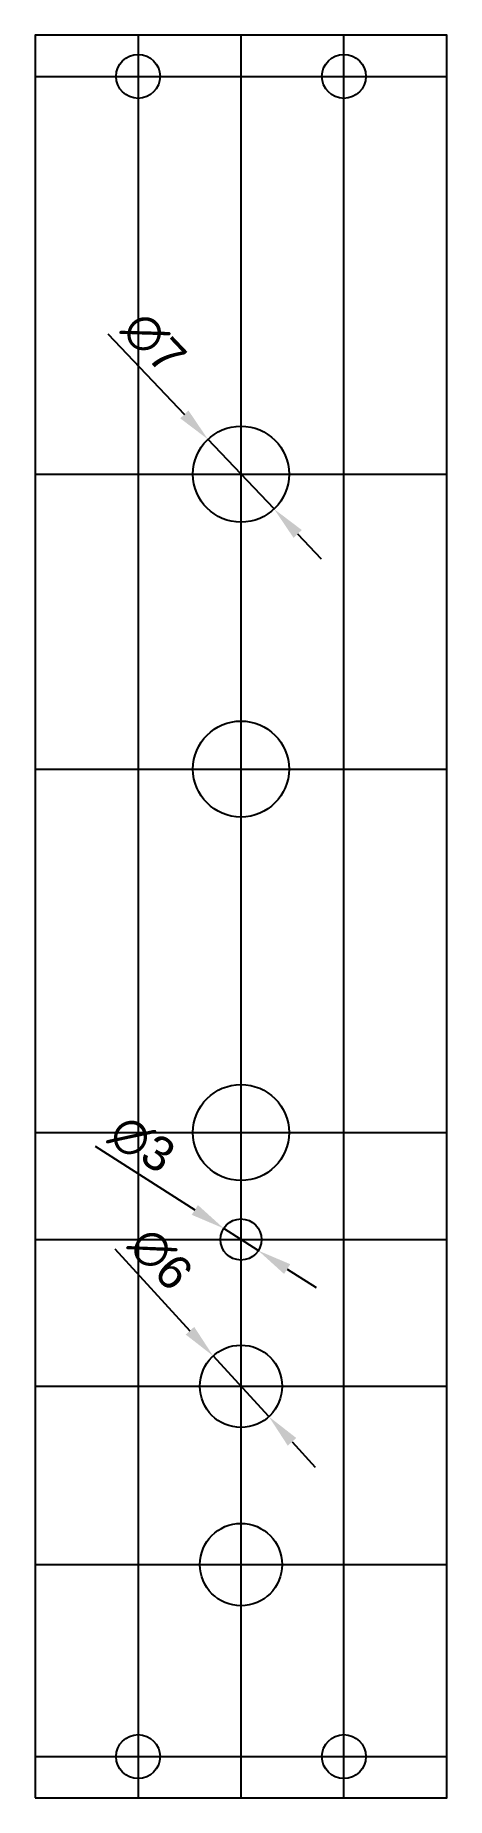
# Model space of a CAD drawing. Header units: millimetres. Extents: x 0 to 30, y 0 to 128.
import ezdxf

# ---------------------------------------------------------------- set-up
doc = ezdxf.new("R2010")
doc.units = ezdxf.units.MM
for name, color, linetype in [('01 Cuts', 7, 'Continuous'), ('04 Ano', 3, 'Continuous'), ('05 Hole', 6, 'Continuous'), ('10 Guide', 252, 'Continuous')]:
    doc.layers.add(name, color=color, linetype=linetype)
doc.styles.get("Standard").update_dxf_attribs({"font": 'arial.ttf'})
doc.dimstyles.new('ISO-25', dxfattribs={"dimtxt": 2.5, "dimasz": 2.5, "dimexe": 1.25, "dimexo": 0.625, "dimtad": 1, "dimtxsty": 'Standard', "dimcen": 2.5, "dimadec": 0, "dimazin": 0, "dimtfac": 1, "dimtmove": 0, "dimatfit": 3, "dimfxl": 1, "dimarcsym": 0})

# ---------------------------------------------------------------- blocks, each defined once
blk = doc.blocks.new('*D11')
at = {"layer": '04 Ano', "color": 0, "lineweight": -2, "transparency": 16777216}
for p, q in [((5.29, 106.74), (10.87, 100.85)), ((17.41, 93.96), (12.59, 99.04)), ((19.13, 92.15), (20.85, 90.33))]:
    blk.add_line(p, q, dxfattribs=at)
at = {"layer": '04 Ano', "color": 0, "transparency": 16777216}
for points in [[(11.17, 101.14), (10.57, 100.57), (12.59, 99.04)], [(19.43, 92.43), (18.83, 91.86), (17.41, 93.96)]]:
    blk.add_solid(points, dxfattribs=at)
at = {"layer": 'Defpoints', "color": 0, "transparency": 16777216}
for p in [(12.59, 99.04), (17.41, 93.96)]:
    blk.add_point(p, dxfattribs=at)
at = {"layer": '04 Ano', "color": 0, "transparency": 16777216, "insert": (8.65, 106.06), "char_height": 2.5, "attachment_point": 5, "rotation": 313.472}
blk.add_mtext('∅7', dxfattribs=at)
blk = doc.blocks.new('*D12')
at = {"layer": '04 Ano', "color": 0, "lineweight": -2, "transparency": 16777216}
for p, q in [((5.8, 40.02), (11.28, 34.05)), ((17.03, 27.79), (12.97, 32.21)), ((18.72, 25.95), (20.41, 24.11))]:
    blk.add_line(p, q, dxfattribs=at)
at = {"layer": '04 Ano', "color": 0, "transparency": 16777216}
for points in [[(11.59, 34.33), (10.97, 33.77), (12.97, 32.21)], [(19.03, 26.23), (18.41, 25.67), (17.03, 27.79)]]:
    blk.add_solid(points, dxfattribs=at)
at = {"layer": 'Defpoints', "color": 0, "transparency": 16777216}
for p in [(12.97, 32.21), (17.03, 27.79)]:
    blk.add_point(p, dxfattribs=at)
at = {"layer": '04 Ano', "color": 0, "transparency": 16777216, "insert": (9.14, 39.29), "char_height": 2.5, "attachment_point": 5, "rotation": 312.5613}
blk.add_mtext('∅6', dxfattribs=at)
blk = doc.blocks.new('*D14')
at = {"layer": '04 Ano', "color": 0, "lineweight": -2, "transparency": 16777216}
for p, q in [((4.36, 47.51), (11.63, 42.86)), ((16.26, 39.89), (13.74, 41.51)), ((18.37, 38.54), (20.48, 37.2))]:
    blk.add_line(p, q, dxfattribs=at)
at = {"layer": '04 Ano', "color": 0, "transparency": 16777216}
for points in [[(11.86, 43.21), (11.41, 42.5), (13.74, 41.51)], [(18.59, 38.9), (18.14, 38.19), (16.26, 39.89)]]:
    blk.add_solid(points, dxfattribs=at)
at = {"layer": 'Defpoints', "color": 0, "transparency": 16777216}
for p in [(13.74, 41.51), (16.26, 39.89)]:
    blk.add_point(p, dxfattribs=at)
at = {"layer": '04 Ano', "color": 0, "transparency": 16777216, "insert": (7.79, 47.65), "char_height": 2.5, "attachment_point": 5, "rotation": 327.3882}
blk.add_mtext('∅3', dxfattribs=at)

msp = doc.modelspace()

# ---------------------------------------------------------------- linework, layer by layer
at = {"layer": '01 Cuts'}
msp.add_lwpolyline([(0, 0), (30, 0), (30, 128.5), (0, 128.5)], close=True, dxfattribs=at)
at = {"layer": '05 Hole'}
for centre, radius in [((7.5, 125.5), 1.6), ((22.5, 125.5), 1.6), ((15, 96.5), 3.5), ((15, 75), 3.5), ((15, 48.5), 3.5), ((15, 40.7), 1.5), ((15, 30), 3), ((15, 17), 3), ((7.5, 3), 1.6), ((22.5, 3), 1.6)]:
    msp.add_circle(centre, radius, dxfattribs=at)
at = {"layer": '10 Guide'}
for p, q in [((7.5, 128.5), (7.5, 0)), ((15, 128.5), (15, 0)), ((22.5, 0), (22.5, 128.5)), ((0, 125.5), (30, 125.5)), ((0, 96.5), (30, 96.5)), ((0, 75), (30, 75)), ((0, 48.5), (30, 48.5)), ((0, 40.7), (30, 40.7)), ((0, 30), (30, 30)), ((0, 17), (30, 17)), ((0, 3), (30, 3))]:
    msp.add_line(p, q, dxfattribs=at)

# ---------------------------------------------------------------- dimensions: what is measured, and where the dimension line sits
at = {"layer": '04 Ano'}
for p1, p2, picture, middle in [((17.408, 93.96), (12.592, 99.04), '*D11', (8.653, 106.06)), ((17.029, 27.79), (12.971, 32.21), '*D12', (9.145, 39.291))]:
    dim = msp.add_diameter_dim_2p(p1=p1, p2=p2, dimstyle='ISO-25', dxfattribs=at)
    dim.commit()
    dim.dimension.update_dxf_attribs({"geometry": picture, "text_midpoint": middle})
dim = msp.add_diameter_dim_2p(p1=(16.264, 39.892), p2=(13.736, 41.508), dimstyle='ISO-25', dxfattribs=at)
dim.commit()
dim.dimension.update_dxf_attribs({"geometry": '*D14', "text_midpoint": (6.725, 45.994), "dimtype": 163})

doc.saveas('drawing.dxf')
